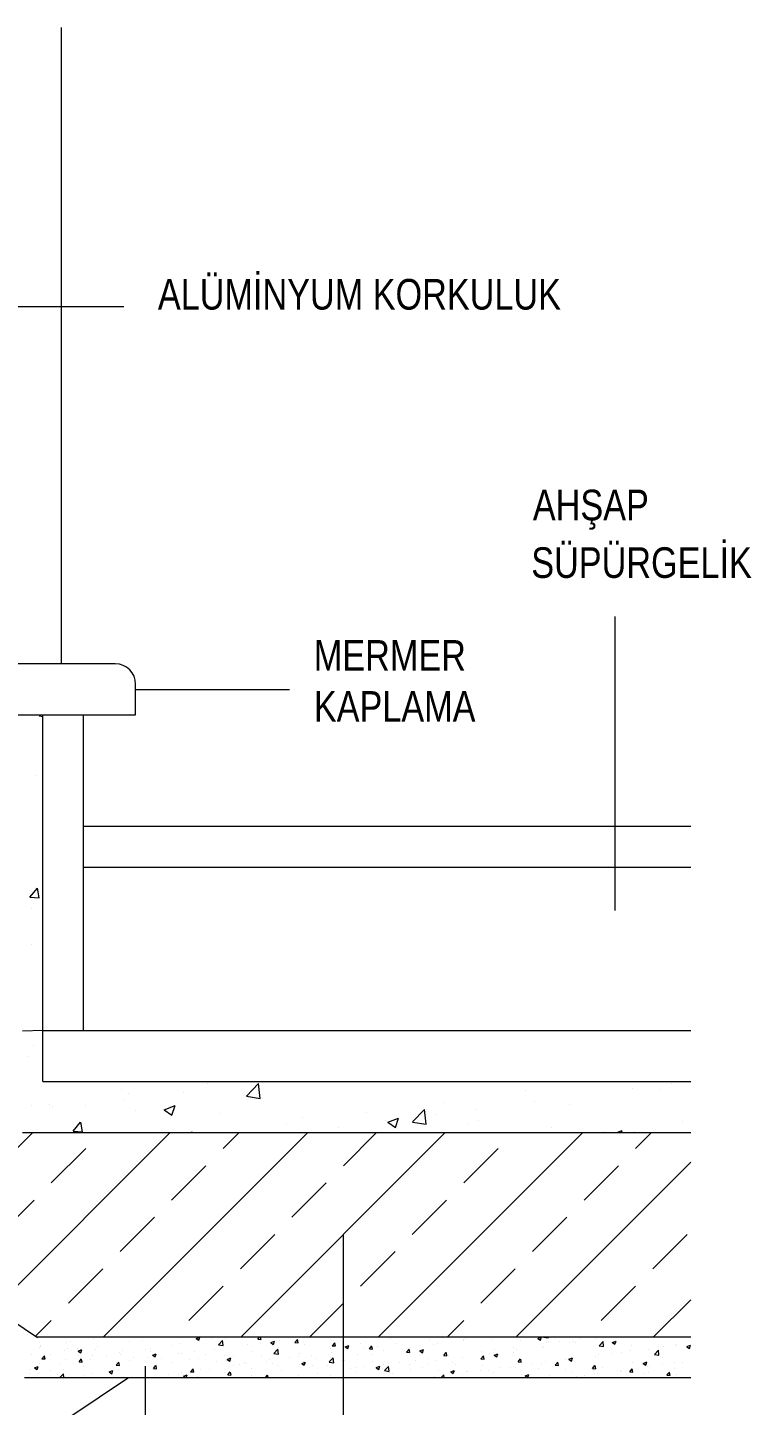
# Model space of a CAD drawing. Header units: millimetres. Extents: x 708 to 46452, y -4963 to 3960.
# Drawn here: x 43408.4 to 43585.7, y -3932.6 to -3595.2 of the extents above; entities that cross this region are included whole.
import ezdxf

# ---------------------------------------------------------------- set-up
doc = ezdxf.new("R2010")
doc.units = ezdxf.units.MM
doc.layers.add('TEFRİŞ', color=8, linetype='Continuous', lineweight=9)
doc.styles.add('ÖLÇÜ1-5-2', font='arial.ttf', dxfattribs={"width": 0.8, "height": 1.5})

msp = doc.modelspace()

# ---------------------------------------------------------------- linework, layer by layer
at = {"layer": 'TEFRİŞ'}
for p, q in [((43416.764, -3750.998), (43416.764, -3595.202)), ((43429.909, -3751), (43277.152, -3750.978)), ((43434.908, -3763.501), (43434.908, -3756)), ((43277.152, -3763.478), (43434.908, -3763.501)), ((43412.152, -3853.302), (43412.152, -3763.436)), ((43422.152, -3840.936), (43422.152, -3763.436)), ((43208.715, -3781.145), (43410.884, -3915.925)), ((43422.152, -3790.79), (43570.87, -3790.79)), ((43422.152, -3790.79), (43570.87, -3790.79)), ((43422.152, -3800.79), (43570.87, -3800.79)), ((43422.152, -3800.79), (43570.87, -3800.79)), ((43412.152, -3840.79), (43570.87, -3840.79)), ((43412.152, -3853.302), (43570.87, -3853.302)), ((43407.152, -3865.79), (43570.87, -3865.79)), ((43410.682, -3915.79), (43570.87, -3915.79)), ((43208.715, -4075.466), (43433.177, -3925.79)), ((43407.655, -3925.79), (43570.87, -3925.79))]:
    msp.add_line(p, q, dxfattribs=at)
at = {"layer": 'TEFRİŞ', "ltscale": 0.3}
for p, q in [((43401.294, -3663.518), (43432.028, -3663.518)), ((43552.251, -3739.412), (43552.251, -3811.432)), ((43434.908, -3757.251), (43472.589, -3757.251)), ((43411.267, -3763.728), (43411.488, -3763.498)), ((43411.273, -3763.741), (43412.152, -3763.877)), ((43410.6, -3778.37), (43410.6, -3778.37)), ((43409.006, -3808.1), (43410.843, -3805.911)), ((43409.008, -3808.104), (43411.286, -3808.303)), ((43411.312, -3808.318), (43410.872, -3805.93)), ((43409.455, -3810.909), (43409.455, -3810.909)), ((43409.315, -3819.751), (43409.315, -3819.751)), ((43412.152, -3840.79), (43407.152, -3840.936)), ((43409.929, -3844.338), (43409.929, -3844.338)), ((43408.515, -3847.182), (43408.515, -3847.182)), ((43431.562, -3855.34), (43431.562, -3855.34)), ((43433.256, -3856.173), (43433.256, -3856.173)), ((43446.522, -3855.886), (43446.522, -3855.886)), ((43452.501, -3853.734), (43452.501, -3853.734)), ((43462.031, -3856.875), (43464.999, -3853.782)), ((43465.421, -3857.409), (43465, -3853.791)), ((43530.421, -3855.582), (43530.421, -3855.582)), ((43556.62, -3855.099), (43556.62, -3855.099)), ((43563.305, -3855.189), (43563.305, -3855.189)), ((43566.158, -3853.843), (43566.158, -3853.843)), ((43409.343, -3859.154), (43409.343, -3859.154)), ((43413.694, -3858.856), (43413.694, -3858.856)), ((43414.654, -3859.446), (43414.654, -3859.446)), ((43422.554, -3859.042), (43422.554, -3859.042)), ((43432.092, -3857.786), (43432.092, -3857.786)), ((43441.9, -3860.205), (43444.567, -3859.181)), ((43443.805, -3861.491), (43444.577, -3859.189)), ((43462.038, -3856.888), (43465.426, -3857.414)), ((43510.632, -3858.439), (43510.632, -3858.439)), ((43532.558, -3858.267), (43532.558, -3858.267)), ((43541.086, -3859.003), (43541.086, -3859.003)), ((43434.993, -3860.305), (43434.993, -3860.305)), ((43441.906, -3860.214), (43443.802, -3861.492)), ((43455.331, -3861.164), (43455.331, -3861.164)), ((43475.67, -3862.024), (43475.67, -3862.024)), ((43491.388, -3860.878), (43491.388, -3860.878)), ((43496.009, -3862.883), (43496.009, -3862.883)), ((43496.654, -3863.256), (43499.322, -3862.232)), ((43498.56, -3864.543), (43499.332, -3862.24)), ((43502.693, -3863.182), (43505.66, -3860.089)), ((43506.083, -3863.715), (43505.662, -3860.097)), ((43508.591, -3861.422), (43508.591, -3861.422)), ((43518.129, -3860.167), (43518.129, -3860.167)), ((43518.867, -3862.817), (43518.867, -3862.817)), ((43380.105, -3895.405), (43409.72, -3865.79)), ((43400.31, -3908.876), (43443.396, -3865.79)), ((43419.579, -3865.417), (43421.416, -3863.228)), ((43419.581, -3865.421), (43421.858, -3865.62)), ((43421.885, -3865.635), (43421.444, -3863.247)), ((43427.072, -3915.79), (43477.072, -3865.79)), ((43448.6, -3865.79), (43448.744, -3865.619)), ((43448.8, -3865.79), (43448.772, -3865.638)), ((43456.343, -3869.681), (43460.234, -3865.79)), ((43460.748, -3915.79), (43510.748, -3865.79)), ((43471.826, -3863.561), (43471.826, -3863.561)), ((43484.529, -3864.59), (43484.529, -3864.59)), ((43485.81, -3873.89), (43493.91, -3865.79)), ((43494.424, -3915.79), (43544.424, -3865.79)), ((43496.661, -3863.265), (43498.556, -3864.543)), ((43502.699, -3863.194), (43506.088, -3863.72)), ((43516.347, -3863.742), (43516.347, -3863.742)), ((43536.686, -3864.602), (43536.686, -3864.602)), ((43549.52, -3865.583), (43549.52, -3865.583)), ((43552.758, -3865.79), (43554.077, -3865.284)), ((43553.919, -3865.79), (43554.087, -3865.292)), ((43557.024, -3865.461), (43557.024, -3865.461)), ((43557.371, -3869.681), (43561.262, -3865.79)), ((43568.764, -3863.144), (43568.764, -3863.144)), ((43414.248, -3878.1), (43422.667, -3869.681)), ((43515.276, -3878.1), (43523.695, -3869.681)), ((43528.1, -3915.79), (43570.87, -3873.02)), ((43443.715, -3882.309), (43452.134, -3873.89)), ((43544.743, -3882.309), (43553.162, -3873.89)), ((43473.181, -3886.519), (43481.6, -3878.1)), ((43401.62, -3890.728), (43410.039, -3882.309)), ((43502.648, -3890.728), (43511.067, -3882.309)), ((43431.086, -3894.938), (43439.505, -3886.519)), ((43532.114, -3894.938), (43540.533, -3886.519)), ((43460.553, -3899.147), (43468.972, -3890.728)), ((43485.748, -3890.79), (43485.748, -3957.108)), ((43561.581, -3899.147), (43570, -3890.728)), ((43490.019, -3903.357), (43498.438, -3894.938)), ((43418.458, -3907.566), (43426.877, -3899.147)), ((43519.486, -3907.566), (43527.905, -3899.147)), ((43447.924, -3911.776), (43456.343, -3903.357)), ((43548.952, -3911.776), (43557.371, -3903.357)), ((43561.776, -3915.79), (43570.87, -3906.696)), ((43477.586, -3915.79), (43485.81, -3907.566)), ((43410.413, -3915.611), (43414.248, -3911.776)), ((43511.262, -3915.79), (43515.276, -3911.776)), ((43408.492, -3915.322), (43408.492, -3915.322)), ((43418.942, -3916.839), (43418.942, -3916.839)), ((43424.573, -3916.256), (43424.573, -3916.256)), ((43433.51, -3916.999), (43433.51, -3916.999)), ((43436.689, -3916.58), (43436.689, -3916.58)), ((43441.499, -3915.947), (43441.499, -3915.947)), ((43442.52, -3915.79), (43442.794, -3915.833)), ((43442.789, -3915.828), (43442.784, -3915.79)), ((43449.742, -3916.192), (43450.631, -3915.851)), ((43449.748, -3916.201), (43450.38, -3916.627)), ((43450.383, -3916.627), (43450.641, -3915.859)), ((43450.471, -3916.93), (43450.471, -3916.93)), ((43453.418, -3916.199), (43453.418, -3916.199)), ((43455.212, -3917.747), (43456.201, -3916.716)), ((43456.343, -3917.93), (43456.203, -3916.724)), ((43456.886, -3916.117), (43456.886, -3916.117)), ((43464.827, -3916.369), (43465.313, -3915.79)), ((43464.829, -3916.373), (43465.588, -3916.439)), ((43465.613, -3916.454), (43465.491, -3915.79)), ((43467.993, -3917.21), (43468.882, -3916.868)), ((43468.635, -3917.644), (43468.892, -3916.876)), ((43470.178, -3916.74), (43470.178, -3916.74)), ((43473.936, -3917.166), (43474.548, -3916.437)), ((43474.723, -3917.251), (43474.576, -3916.455)), ((43482.86, -3916.733), (43482.86, -3916.733)), ((43489.38, -3915.839), (43489.38, -3915.839)), ((43497.333, -3916.148), (43497.333, -3916.148)), ((43506.877, -3916.478), (43506.877, -3916.478)), ((43508.845, -3915.844), (43508.845, -3915.844)), ((43510.057, -3916.059), (43510.057, -3916.059)), ((43515.172, -3916.594), (43515.172, -3916.594)), ((43515.189, -3916.394), (43515.189, -3916.394)), ((43515.625, -3916.13), (43515.625, -3916.13)), ((43522.404, -3916.417), (43522.404, -3916.417)), ((43529.184, -3916.703), (43529.184, -3916.703)), ((43533.419, -3916.165), (43534.308, -3915.823)), ((43533.425, -3916.173), (43534.057, -3916.599)), ((43534.06, -3916.599), (43534.318, -3915.831)), ((43534.852, -3915.886), (43534.944, -3915.79)), ((43534.858, -3915.899), (43535.988, -3916.074)), ((43535.983, -3916.069), (43535.95, -3915.79)), ((43535.963, -3916.99), (43535.963, -3916.99)), ((43538.736, -3916.853), (43538.736, -3916.853)), ((43542.258, -3917.025), (43542.258, -3917.025)), ((43543.545, -3916.22), (43543.545, -3916.22)), ((43547.667, -3916.316), (43547.667, -3916.316)), ((43548.406, -3917.988), (43549.395, -3916.957)), ((43549.537, -3918.171), (43549.396, -3916.965)), ((43551.67, -3917.182), (43552.56, -3916.841)), ((43552.312, -3917.616), (43552.569, -3916.848)), ((43409.479, -3920.162), (43409.479, -3920.162)), ((43411.459, -3918.323), (43411.459, -3918.323)), ((43411.536, -3918.111), (43411.536, -3918.111)), ((43411.562, -3918.021), (43411.562, -3918.021)), ((43411.934, -3921.141), (43412.546, -3920.411)), ((43412.72, -3921.225), (43412.574, -3920.429)), ((43414.137, -3920.029), (43414.137, -3920.029)), ((43417.5, -3919.106), (43417.5, -3919.106)), ((43417.977, -3917.208), (43417.977, -3917.208)), ((43418.238, -3918.61), (43418.238, -3918.61)), ((43420.679, -3918.688), (43420.679, -3918.688)), ((43420.819, -3919.271), (43421.708, -3918.93)), ((43420.826, -3919.28), (43421.457, -3919.706)), ((43420.916, -3920.316), (43420.916, -3920.316)), ((43421.461, -3919.706), (43421.718, -3918.938)), ((43425.018, -3918.896), (43425.018, -3918.896)), ((43425.489, -3918.055), (43425.489, -3918.055)), ((43430.94, -3919.589), (43430.94, -3919.589)), ((43431.199, -3920.013), (43431.199, -3920.013)), ((43431.797, -3919.183), (43431.797, -3919.183)), ((43437.354, -3918.776), (43437.354, -3918.776)), ((43438.577, -3919.469), (43438.577, -3919.469)), ((43438.605, -3918.741), (43438.605, -3918.741)), ((43439.071, -3920.289), (43439.96, -3919.947)), ((43439.077, -3920.297), (43439.709, -3920.723)), ((43439.712, -3920.723), (43439.97, -3919.955)), ((43443.951, -3917.824), (43443.951, -3917.824)), ((43445.356, -3919.756), (43445.356, -3919.756)), ((43446.012, -3917.47), (43446.012, -3917.47)), ((43446.179, -3919.9), (43446.179, -3919.9)), ((43449.358, -3919.481), (43449.358, -3919.481)), ((43452.136, -3920.042), (43452.136, -3920.042)), ((43454.168, -3918.848), (43454.168, -3918.848)), ((43455.218, -3917.759), (43456.348, -3917.935)), ((43456.732, -3920.345), (43456.732, -3920.345)), ((43458.916, -3920.328), (43458.916, -3920.328)), ((43462.189, -3917.792), (43462.189, -3917.792)), ((43463.328, -3919.393), (43463.328, -3919.393)), ((43465.368, -3917.374), (43465.368, -3917.374)), ((43468, -3917.218), (43468.631, -3917.644)), ((43468.766, -3919.849), (43469.755, -3918.818)), ((43468.772, -3919.862), (43469.902, -3920.037)), ((43469.897, -3920.032), (43469.756, -3918.826)), ((43469.849, -3918.498), (43469.849, -3918.498)), ((43473.938, -3917.17), (43474.697, -3917.236)), ((43475.113, -3919.962), (43475.113, -3919.962)), ((43476.263, -3917.685), (43476.263, -3917.685)), ((43478.037, -3920.275), (43478.037, -3920.275)), ((43482.52, -3918.691), (43482.52, -3918.691)), ((43482.847, -3919.642), (43482.847, -3919.642)), ((43483.045, -3917.963), (43483.658, -3917.234)), ((43483.047, -3917.967), (43483.806, -3918.033)), ((43483.832, -3918.048), (43483.685, -3917.252)), ((43486.245, -3918.227), (43487.134, -3917.885)), ((43486.251, -3918.235), (43486.883, -3918.661)), ((43486.886, -3918.661), (43487.144, -3917.893)), ((43489.226, -3920.067), (43489.226, -3920.067)), ((43489.926, -3917.42), (43489.926, -3917.42)), ((43490.867, -3918.586), (43490.867, -3918.586)), ((43492.155, -3918.76), (43492.767, -3918.031)), ((43492.156, -3918.764), (43492.915, -3918.83)), ((43492.941, -3918.845), (43492.794, -3918.049)), ((43492.969, -3920.208), (43492.969, -3920.208)), ((43494.047, -3918.167), (43494.047, -3918.167)), ((43495.641, -3919.254), (43495.641, -3919.254)), ((43498.857, -3917.534), (43498.857, -3917.534)), ((43500.376, -3918.937), (43500.376, -3918.937)), ((43501.264, -3919.557), (43501.876, -3918.828)), ((43501.266, -3919.561), (43502.025, -3919.627)), ((43502.05, -3919.642), (43501.903, -3918.846)), ((43502.237, -3918.301), (43502.237, -3918.301)), ((43504.496, -3919.244), (43505.386, -3918.902)), ((43504.503, -3919.252), (43505.134, -3919.678)), ((43505.138, -3919.678), (43505.395, -3918.91)), ((43507.782, -3917.665), (43507.782, -3917.665)), ((43508.758, -3917.407), (43508.758, -3917.407)), ((43510.373, -3920.354), (43510.985, -3919.625)), ((43510.375, -3920.357), (43511.134, -3920.424)), ((43511.159, -3920.439), (43511.013, -3919.643)), ((43511.526, -3920.435), (43511.526, -3920.435)), ((43519.482, -3921.151), (43520.095, -3920.421)), ((43519.546, -3919.379), (43519.546, -3919.379)), ((43520.269, -3921.236), (43520.122, -3920.44)), ((43521.614, -3919.87), (43521.614, -3919.87)), ((43522.726, -3918.961), (43522.726, -3918.961)), ((43522.748, -3920.261), (43523.637, -3919.92)), ((43522.754, -3920.269), (43523.386, -3920.696)), ((43523.389, -3920.695), (43523.647, -3919.928)), ((43527.445, -3919.567), (43527.445, -3919.567)), ((43527.535, -3918.327), (43527.535, -3918.327)), ((43528.135, -3918.975), (43528.135, -3918.975)), ((43534.55, -3918.162), (43534.55, -3918.162)), ((43534.852, -3918.296), (43534.852, -3918.296)), ((43535.556, -3917.272), (43535.556, -3917.272)), ((43541.146, -3917.21), (43541.146, -3917.21)), ((43542.743, -3917.276), (43542.743, -3917.276)), ((43548.225, -3920.173), (43548.225, -3920.173)), ((43548.412, -3918.001), (43549.542, -3918.176)), ((43549.523, -3917.562), (43549.523, -3917.562)), ((43551.404, -3919.754), (43551.404, -3919.754)), ((43551.677, -3917.19), (43552.308, -3917.617)), ((43553.927, -3919.731), (43553.927, -3919.731)), ((43556.214, -3919.121), (43556.214, -3919.121)), ((43556.302, -3917.849), (43556.302, -3917.849)), ((43560.523, -3918.779), (43560.523, -3918.779)), ((43561.96, -3920.09), (43562.949, -3919.059)), ((43561.966, -3920.103), (43563.096, -3920.278)), ((43563.091, -3920.274), (43562.95, -3919.067)), ((43563.082, -3918.135), (43563.082, -3918.135)), ((43564.235, -3918.065), (43564.235, -3918.065)), ((43567.044, -3917.884), (43567.044, -3917.884)), ((43567.414, -3917.646), (43567.414, -3917.646)), ((43569.861, -3918.422), (43569.861, -3918.422)), ((43569.922, -3918.199), (43570.811, -3917.858)), ((43569.928, -3918.208), (43570.56, -3918.634)), ((43570.563, -3918.633), (43570.821, -3917.866)), ((43408.979, -3923.827), (43408.979, -3923.827)), ((43410.148, -3923.368), (43411.038, -3923.026)), ((43410.155, -3923.376), (43410.787, -3923.802)), ((43410.79, -3923.802), (43411.047, -3923.034)), ((43411.408, -3922.249), (43411.408, -3922.249)), ((43411.936, -3921.144), (43412.695, -3921.21)), ((43416.386, -3922.555), (43416.386, -3922.555)), ((43417.338, -3923.697), (43417.338, -3923.697)), ((43417.823, -3921.436), (43417.823, -3921.436)), ((43421.043, -3921.937), (43421.655, -3921.208)), ((43421.045, -3921.941), (43421.804, -3922.007)), ((43421.83, -3922.022), (43421.683, -3921.226)), ((43422.148, -3923.064), (43422.148, -3923.064)), ((43423.792, -3921.284), (43423.792, -3921.284)), ((43424.419, -3920.484), (43424.419, -3920.484)), ((43427.696, -3920.602), (43427.696, -3920.602)), ((43430.152, -3922.734), (43430.764, -3922.005)), ((43430.154, -3922.738), (43430.913, -3922.804)), ((43430.169, -3922.008), (43430.169, -3922.008)), ((43430.785, -3923.817), (43430.785, -3923.817)), ((43430.939, -3922.819), (43430.792, -3922.023)), ((43433.348, -3921.589), (43433.348, -3921.589)), ((43434.475, -3920.889), (43434.475, -3920.889)), ((43437.2, -3923.004), (43437.2, -3923.004)), ((43437.2, -3923.004), (43437.2, -3940.93)), ((43438.158, -3920.956), (43438.158, -3920.956)), ((43439.261, -3923.531), (43439.874, -3922.802)), ((43439.263, -3923.535), (43440.022, -3923.601)), ((43440.048, -3923.616), (43439.901, -3922.82)), ((43441.255, -3921.175), (43441.255, -3921.175)), ((43443.796, -3922.052), (43443.796, -3922.052)), ((43448.034, -3921.461), (43448.034, -3921.461)), ((43448.371, -3924.328), (43448.983, -3923.599)), ((43449.157, -3924.413), (43449.01, -3923.617)), ((43450.317, -3921.158), (43450.317, -3921.158)), ((43452.894, -3923.776), (43452.894, -3923.776)), ((43454.814, -3921.748), (43454.814, -3921.748)), ((43457.322, -3921.306), (43458.212, -3920.964)), ((43457.329, -3921.314), (43457.961, -3921.74)), ((43457.964, -3921.74), (43458.221, -3920.972)), ((43458.848, -3922.801), (43458.848, -3922.801)), ((43460.3, -3922.505), (43460.3, -3922.505)), ((43461.593, -3922.034), (43461.593, -3922.034)), ((43462.027, -3922.383), (43462.027, -3922.383)), ((43463.174, -3923.62), (43463.174, -3923.62)), ((43465.695, -3920.615), (43465.695, -3920.615)), ((43466.837, -3921.749), (43466.837, -3921.749)), ((43467.707, -3921.234), (43467.707, -3921.234)), ((43468.373, -3922.321), (43468.373, -3922.321)), ((43469.694, -3922.726), (43469.694, -3922.726)), ((43472.475, -3920.901), (43472.475, -3920.901)), ((43474.858, -3920.693), (43474.858, -3920.693)), ((43475.152, -3922.607), (43475.152, -3922.607)), ((43475.574, -3922.323), (43476.463, -3921.981)), ((43475.58, -3922.331), (43476.212, -3922.757)), ((43476.109, -3921.913), (43476.109, -3921.913)), ((43476.215, -3922.757), (43476.473, -3921.989)), ((43478.156, -3922.751), (43478.156, -3922.751)), ((43479.254, -3921.188), (43479.254, -3921.188)), ((43481.932, -3922.894), (43481.932, -3922.894)), ((43482.32, -3921.951), (43483.309, -3920.92)), ((43482.326, -3921.964), (43483.456, -3922.139)), ((43482.705, -3920.961), (43482.705, -3920.961)), ((43483.451, -3922.134), (43483.31, -3920.928)), ((43485.563, -3921.479), (43485.563, -3921.479)), ((43486.034, -3921.474), (43486.034, -3921.474)), ((43487.526, -3923.595), (43487.526, -3923.595)), ((43488.711, -3923.18), (43488.711, -3923.18)), ((43490.706, -3923.176), (43490.706, -3923.176)), ((43492.813, -3921.761), (43492.813, -3921.761)), ((43493.826, -3923.34), (43494.715, -3922.999)), ((43493.832, -3923.348), (43494.464, -3923.775)), ((43494.467, -3923.774), (43494.724, -3923.007)), ((43495.486, -3923.481), (43495.486, -3923.481)), ((43495.491, -3923.466), (43495.491, -3923.466)), ((43495.516, -3922.543), (43495.516, -3922.543)), ((43495.874, -3924.053), (43496.863, -3923.022)), ((43497.005, -3924.236), (43496.864, -3923.03)), ((43499.593, -3922.047), (43499.593, -3922.047)), ((43502.083, -3922.529), (43502.083, -3922.529)), ((43502.27, -3923.753), (43502.27, -3923.753)), ((43503.536, -3921.487), (43503.536, -3921.487)), ((43505.226, -3923.381), (43505.226, -3923.381)), ((43506.372, -3922.333), (43506.372, -3922.333)), ((43506.716, -3921.068), (43506.716, -3921.068)), ((43508.603, -3921.635), (43508.603, -3921.635)), ((43512.632, -3922.11), (43512.632, -3922.11)), ((43513.152, -3922.62), (43513.152, -3922.62)), ((43515.018, -3920.822), (43515.018, -3920.822)), ((43519.484, -3921.154), (43520.243, -3921.221)), ((43519.931, -3922.906), (43519.931, -3922.906)), ((43520.039, -3920.839), (43520.039, -3920.839)), ((43524.195, -3923.336), (43524.195, -3923.336)), ((43526.711, -3923.193), (43526.711, -3923.193)), ((43527.98, -3923.203), (43527.98, -3923.203)), ((43528.592, -3921.948), (43529.204, -3921.218)), ((43528.593, -3921.951), (43529.352, -3922.018)), ((43529.378, -3922.033), (43529.231, -3921.237)), ((43532.215, -3922.281), (43532.215, -3922.281)), ((43533.49, -3923.479), (43533.49, -3923.479)), ((43534.395, -3922.39), (43534.395, -3922.39)), ((43535.395, -3921.862), (43535.395, -3921.862)), ((43537.701, -3922.745), (43538.313, -3922.015)), ((43537.702, -3922.748), (43538.461, -3922.815)), ((43538.487, -3922.83), (43538.34, -3922.034)), ((43540.204, -3921.229), (43540.204, -3921.229)), ((43540.27, -3923.766), (43540.27, -3923.766)), ((43540.992, -3921.438), (43540.992, -3921.438)), ((43540.999, -3921.278), (43541.889, -3920.937)), ((43541.006, -3921.287), (43541.638, -3921.713)), ((43541.641, -3921.712), (43541.898, -3920.945)), ((43546.81, -3923.542), (43547.422, -3922.812)), ((43546.812, -3923.545), (43547.571, -3923.612)), ((43547.596, -3923.627), (43547.449, -3922.831)), ((43547.512, -3920.544), (43547.512, -3920.544)), ((43549.14, -3923.331), (43549.14, -3923.331)), ((43555.919, -3924.339), (43556.532, -3923.609)), ((43556.547, -3922.06), (43556.547, -3922.06)), ((43556.705, -3924.425), (43556.559, -3923.628)), ((43559.251, -3922.295), (43560.14, -3921.954)), ((43559.257, -3922.304), (43559.889, -3922.73)), ((43559.892, -3922.729), (43560.15, -3921.962)), ((43560.369, -3923.006), (43560.369, -3923.006)), ((43560.894, -3923.074), (43560.894, -3923.074)), ((43563.953, -3920.788), (43563.953, -3920.788)), ((43564.073, -3922.656), (43564.073, -3922.656)), ((43566.889, -3922.112), (43566.889, -3922.112)), ((43566.996, -3923.577), (43566.996, -3923.577)), ((43568.883, -3922.022), (43568.883, -3922.022)), ((43408.932, -3924.779), (43408.932, -3924.779)), ((43414.159, -3924.115), (43414.159, -3924.115)), ((43415.712, -3925.065), (43415.712, -3925.065)), ((43416.353, -3925.79), (43417.223, -3924.883)), ((43417.329, -3925.79), (43417.224, -3924.891)), ((43417.668, -3925.664), (43417.668, -3925.664)), ((43422.491, -3925.352), (43422.491, -3925.352)), ((43424.265, -3924.711), (43424.265, -3924.711)), ((43428.4, -3924.385), (43429.289, -3924.043)), ((43428.406, -3924.393), (43429.038, -3924.819)), ((43429.042, -3924.819), (43429.299, -3924.051)), ((43429.271, -3925.638), (43429.271, -3925.638)), ((43442.838, -3924.909), (43442.838, -3924.909)), ((43445.487, -3925.048), (43445.487, -3925.048)), ((43446.017, -3924.49), (43446.017, -3924.49)), ((43446.652, -3925.402), (43447.541, -3925.06)), ((43446.658, -3925.41), (43447.221, -3925.79)), ((43447.308, -3925.79), (43447.551, -3925.068)), ((43448.372, -3924.332), (43449.132, -3924.398)), ((43450.162, -3925.386), (43450.162, -3925.386)), ((43450.827, -3923.857), (43450.827, -3923.857)), ((43456.577, -3924.572), (43456.577, -3924.572)), ((43457.48, -3925.125), (43458.092, -3924.396)), ((43457.482, -3925.129), (43458.241, -3925.195)), ((43458.266, -3925.21), (43458.119, -3924.414)), ((43463.343, -3925.293), (43463.343, -3925.293)), ((43466.7, -3925.79), (43467.201, -3925.193)), ((43467.335, -3925.79), (43467.229, -3925.211)), ((43470.75, -3924.022), (43470.75, -3924.022)), ((43471.517, -3925.702), (43471.517, -3925.702)), ((43474.696, -3925.284), (43474.696, -3925.284)), ((43479.506, -3924.651), (43479.506, -3924.651)), ((43482.551, -3925.189), (43482.551, -3925.189)), ((43489.071, -3924.294), (43489.071, -3924.294)), ((43495.88, -3924.066), (43497.01, -3924.241)), ((43497.819, -3924.652), (43497.819, -3924.652)), ((43508.185, -3925.444), (43508.185, -3925.444)), ((43509.05, -3924.039), (43509.05, -3924.039)), ((43509.778, -3925.79), (43510.417, -3925.124)), ((43510.495, -3925.79), (43510.418, -3925.132)), ((43512.077, -3924.357), (43512.966, -3924.016)), ((43512.083, -3924.366), (43512.715, -3924.792)), ((43512.718, -3924.791), (43512.976, -3924.024)), ((43514.864, -3925.05), (43514.864, -3925.05)), ((43515.83, -3924.326), (43515.83, -3924.326)), ((43516.205, -3924.388), (43516.205, -3924.388)), ((43519.385, -3923.97), (43519.385, -3923.97)), ((43521.46, -3924.097), (43521.46, -3924.097)), ((43522.609, -3924.612), (43522.609, -3924.612)), ((43529.389, -3924.899), (43529.389, -3924.899)), ((43530.329, -3925.374), (43531.218, -3925.033)), ((43530.335, -3925.383), (43530.939, -3925.79)), ((43530.976, -3925.79), (43531.228, -3925.041)), ((43536.168, -3925.185), (43536.168, -3925.185)), ((43540.837, -3925.666), (43540.837, -3925.666)), ((43541.734, -3924.602), (43541.734, -3924.602)), ((43542.948, -3925.472), (43542.948, -3925.472)), ((43544.884, -3925.182), (43544.884, -3925.182)), ((43547.049, -3924.052), (43547.049, -3924.052)), ((43547.358, -3924.772), (43547.358, -3924.772)), ((43548.063, -3924.763), (43548.063, -3924.763)), ((43549.727, -3925.758), (43549.727, -3925.758)), ((43552.873, -3924.13), (43552.873, -3924.13)), ((43553.773, -3923.958), (43553.773, -3923.958)), ((43553.829, -3924.339), (43553.829, -3924.339)), ((43555.921, -3924.342), (43556.68, -3924.409)), ((43559.59, -3924.848), (43559.59, -3924.848)), ((43560.608, -3924.625), (43560.608, -3924.625)), ((43565.029, -3925.136), (43565.641, -3924.406)), ((43565.03, -3925.139), (43565.789, -3925.206)), ((43565.815, -3925.222), (43565.668, -3924.425)), ((43567.388, -3924.911), (43567.388, -3924.911))]:
    msp.add_line(p, q, dxfattribs=at)
at = {"layer": 'TEFRİŞ'}
msp.add_arc((43429.908, -3756), 5, 0, 89.99178, dxfattribs=at)

# ---------------------------------------------------------------- texts
at = {"layer": 'TEFRİŞ', "linetype": 'Continuous', "style": 'ÖLÇÜ1-5-2', "width": 0.8}
for s, p in [('ALÜMİNYUM KORKULUK', (43440.356, -3664.26)), ('AHŞAP', (43532.205, -3715.856)), ('SÜPÜRGELİK', (43531.816, -3729.963)), ('MERMER', (43478.552, -3752.686)), ('KAPLAMA', (43478.561, -3765.186))]:
    msp.add_text(s, height=7.5, dxfattribs=at).set_placement(p)

doc.saveas('drawing.dxf')
